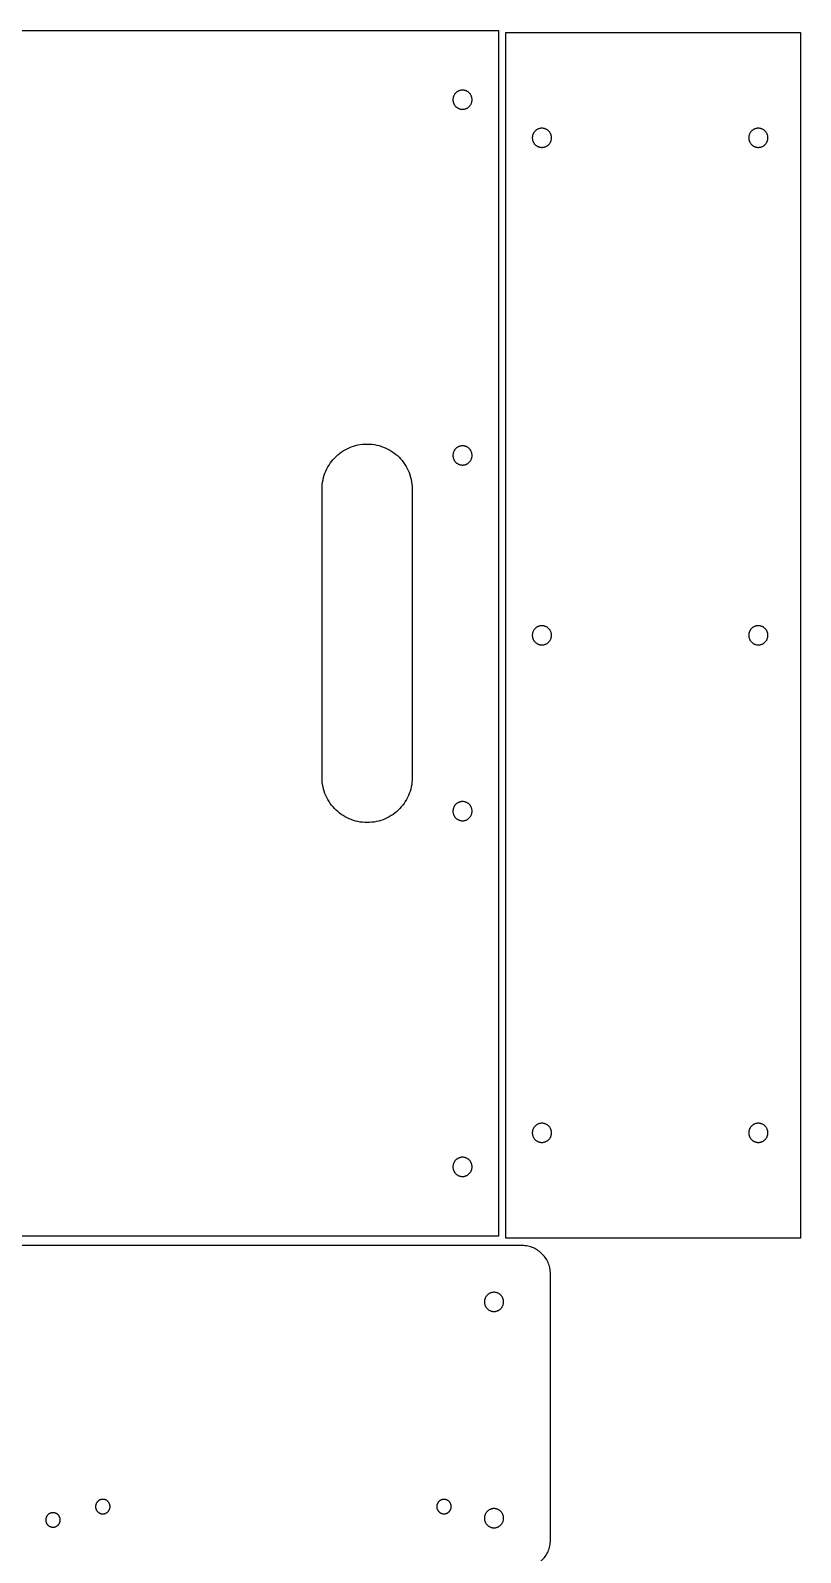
# Model space of a CAD drawing. Header units: centimetres. Extents: x -16 to 38, y -53 to 89.
# Drawn here: x 10.6 to 37.7, y 35.2 to 88.9 of the extents above; entities that cross this region are included whole.
import ezdxf

# ---------------------------------------------------------------- set-up
doc = ezdxf.new("R2010")
doc.units = ezdxf.units.CM
doc.header["$MEASUREMENT"] = 0

# ---------------------------------------------------------------- blocks, each defined once
blk = doc.blocks.new('block 2')
at = {"color": 7, "lineweight": 25}
blk.add_lwpolyline([(-16.063, 88.862), (27.059, 88.862), (27.059, 46.39), (-16.063, 46.39), (-16.063, 88.862)], dxfattribs=at)
blk = doc.blocks.new('block 7')
at = {"color": 7, "lineweight": 25}
blk.add_lwpolyline([(25.789, 86.084), (25.807, 86.084), (25.826, 86.085), (25.844, 86.088), (25.861, 86.092), (25.879, 86.096), (25.896, 86.101), (25.912, 86.108), (25.928, 86.114), (25.944, 86.121), (25.959, 86.13), (25.974, 86.139), (25.988, 86.149), (26.002, 86.16), (26.015, 86.171), (26.028, 86.183), (26.04, 86.195), (26.051, 86.209), (26.061, 86.223), (26.071, 86.237), (26.081, 86.251), (26.089, 86.266), (26.096, 86.282), (26.103, 86.298), (26.109, 86.314), (26.115, 86.333), (26.119, 86.349), (26.122, 86.367), (26.125, 86.385), (26.126, 86.403), (26.127, 86.421), (26.126, 86.441), (26.125, 86.458), (26.122, 86.476), (26.119, 86.492), (26.115, 86.509), (26.11, 86.526), (26.105, 86.542), (26.098, 86.558), (26.091, 86.573), (26.083, 86.588), (26.075, 86.602), (26.065, 86.616), (26.055, 86.63), (26.045, 86.642), (26.033, 86.655), (26.021, 86.667), (26.009, 86.678), (25.996, 86.688), (25.983, 86.698), (25.969, 86.708), (25.954, 86.716), (25.939, 86.724), (25.924, 86.731), (25.908, 86.738), (25.892, 86.744), (25.876, 86.748), (25.859, 86.752), (25.842, 86.755), (25.824, 86.757), (25.807, 86.759), (25.789, 86.759), (25.771, 86.759), (25.753, 86.757), (25.736, 86.755), (25.719, 86.752), (25.702, 86.748), (25.685, 86.744), (25.669, 86.738), (25.653, 86.731), (25.638, 86.724), (25.623, 86.716), (25.609, 86.708), (25.595, 86.698), (25.581, 86.688), (25.568, 86.677), (25.556, 86.666), (25.544, 86.655), (25.533, 86.642), (25.522, 86.63), (25.512, 86.616), (25.503, 86.602), (25.494, 86.587), (25.486, 86.573), (25.479, 86.558), (25.473, 86.541), (25.467, 86.526), (25.462, 86.509), (25.458, 86.492), (25.455, 86.474), (25.453, 86.458), (25.451, 86.439), (25.451, 86.421), (25.451, 86.403), (25.453, 86.387), (25.455, 86.369), (25.458, 86.352), (25.462, 86.335), (25.467, 86.319), (25.473, 86.302), (25.479, 86.287), (25.486, 86.271), (25.494, 86.256), (25.503, 86.242), (25.512, 86.227), (25.522, 86.214), (25.533, 86.201), (25.544, 86.189), (25.556, 86.177), (25.568, 86.166), (25.581, 86.155), (25.595, 86.145), (25.609, 86.135), (25.623, 86.127), (25.638, 86.119), (25.653, 86.112), (25.669, 86.106), (25.685, 86.101), (25.702, 86.095), (25.719, 86.091), (25.736, 86.088), (25.753, 86.085), (25.771, 86.084), (25.789, 86.084)], dxfattribs=at)
blk = doc.blocks.new('block 8')
at = {"color": 7, "lineweight": 25}
blk.add_lwpolyline([(25.789, 61.022), (25.807, 61.023), (25.826, 61.024), (25.844, 61.027), (25.861, 61.03), (25.879, 61.035), (25.896, 61.04), (25.912, 61.046), (25.928, 61.053), (25.944, 61.06), (25.959, 61.069), (25.974, 61.078), (25.988, 61.088), (26.002, 61.098), (26.015, 61.109), (26.028, 61.121), (26.04, 61.134), (26.051, 61.147), (26.061, 61.161), (26.071, 61.175), (26.081, 61.19), (26.089, 61.205), (26.096, 61.221), (26.103, 61.237), (26.109, 61.253), (26.115, 61.27), (26.119, 61.288), (26.122, 61.305), (26.125, 61.323), (26.126, 61.342), (26.127, 61.36), (26.126, 61.379), (26.125, 61.397), (26.122, 61.414), (26.119, 61.431), (26.115, 61.448), (26.11, 61.464), (26.105, 61.48), (26.098, 61.496), (26.091, 61.511), (26.083, 61.526), (26.075, 61.541), (26.065, 61.555), (26.055, 61.568), (26.045, 61.581), (26.033, 61.593), (26.021, 61.605), (26.009, 61.616), (25.996, 61.627), (25.983, 61.637), (25.969, 61.646), (25.954, 61.655), (25.939, 61.663), (25.924, 61.67), (25.908, 61.676), (25.892, 61.682), (25.876, 61.687), (25.859, 61.691), (25.842, 61.694), (25.824, 61.696), (25.807, 61.698), (25.789, 61.698), (25.771, 61.698), (25.753, 61.696), (25.736, 61.694), (25.719, 61.691), (25.702, 61.687), (25.685, 61.682), (25.669, 61.676), (25.653, 61.67), (25.638, 61.663), (25.623, 61.655), (25.609, 61.646), (25.595, 61.637), (25.581, 61.627), (25.568, 61.616), (25.556, 61.605), (25.544, 61.593), (25.533, 61.581), (25.522, 61.568), (25.512, 61.554), (25.503, 61.54), (25.494, 61.526), (25.486, 61.511), (25.479, 61.496), (25.473, 61.48), (25.467, 61.464), (25.462, 61.447), (25.458, 61.43), (25.455, 61.413), (25.453, 61.396), (25.451, 61.378), (25.451, 61.36), (25.451, 61.342), (25.453, 61.325), (25.455, 61.307), (25.458, 61.29), (25.462, 61.273), (25.467, 61.257), (25.473, 61.241), (25.479, 61.225), (25.486, 61.21), (25.494, 61.195), (25.503, 61.18), (25.512, 61.166), (25.522, 61.153), (25.533, 61.14), (25.544, 61.127), (25.556, 61.116), (25.568, 61.104), (25.581, 61.094), (25.595, 61.084), (25.609, 61.074), (25.623, 61.066), (25.638, 61.058), (25.653, 61.051), (25.669, 61.044), (25.685, 61.039), (25.702, 61.034), (25.719, 61.03), (25.736, 61.027), (25.753, 61.024), (25.771, 61.023), (25.789, 61.022)], dxfattribs=at)
blk = doc.blocks.new('block 9')
at = {"color": 7, "lineweight": 25}
blk.add_lwpolyline([(25.789, 48.492), (25.807, 48.492), (25.826, 48.494), (25.844, 48.496), (25.861, 48.5), (25.879, 48.504), (25.896, 48.509), (25.912, 48.515), (25.928, 48.522), (25.944, 48.529), (25.959, 48.538), (25.974, 48.547), (25.988, 48.557), (26.002, 48.568), (26.015, 48.579), (26.028, 48.591), (26.04, 48.603), (26.051, 48.616), (26.061, 48.63), (26.071, 48.644), (26.081, 48.659), (26.089, 48.674), (26.096, 48.69), (26.103, 48.706), (26.109, 48.723), (26.115, 48.74), (26.119, 48.757), (26.122, 48.775), (26.125, 48.793), (26.126, 48.811), (26.127, 48.83), (26.126, 48.848), (26.125, 48.866), (26.122, 48.883), (26.119, 48.9), (26.115, 48.917), (26.11, 48.934), (26.105, 48.95), (26.098, 48.965), (26.091, 48.981), (26.083, 48.996), (26.075, 49.01), (26.065, 49.024), (26.055, 49.037), (26.045, 49.05), (26.033, 49.063), (26.021, 49.075), (26.009, 49.086), (25.996, 49.096), (25.983, 49.106), (25.969, 49.116), (25.954, 49.124), (25.939, 49.132), (25.924, 49.139), (25.908, 49.146), (25.892, 49.151), (25.876, 49.156), (25.859, 49.16), (25.842, 49.163), (25.824, 49.166), (25.807, 49.167), (25.789, 49.167), (25.771, 49.167), (25.753, 49.166), (25.736, 49.163), (25.719, 49.16), (25.702, 49.156), (25.685, 49.151), (25.669, 49.146), (25.653, 49.139), (25.638, 49.132), (25.623, 49.124), (25.609, 49.115), (25.595, 49.106), (25.581, 49.096), (25.568, 49.086), (25.556, 49.074), (25.544, 49.062), (25.533, 49.05), (25.522, 49.037), (25.512, 49.024), (25.503, 49.01), (25.494, 48.995), (25.486, 48.98), (25.479, 48.965), (25.473, 48.949), (25.467, 48.933), (25.462, 48.917), (25.458, 48.9), (25.455, 48.883), (25.453, 48.865), (25.451, 48.848), (25.451, 48.83), (25.451, 48.812), (25.453, 48.794), (25.455, 48.777), (25.458, 48.759), (25.462, 48.743), (25.467, 48.726), (25.473, 48.71), (25.479, 48.694), (25.486, 48.679), (25.494, 48.664), (25.503, 48.65), (25.512, 48.636), (25.522, 48.622), (25.533, 48.609), (25.544, 48.597), (25.556, 48.585), (25.568, 48.574), (25.581, 48.563), (25.595, 48.553), (25.609, 48.544), (25.623, 48.535), (25.638, 48.527), (25.653, 48.52), (25.669, 48.514), (25.685, 48.508), (25.702, 48.503), (25.719, 48.499), (25.736, 48.496), (25.753, 48.494), (25.771, 48.492), (25.789, 48.492)], dxfattribs=at)
blk = doc.blocks.new('block 10')
at = {"color": 7, "lineweight": 25}
blk.add_lwpolyline([(25.789, 73.553), (25.807, 73.554), (25.826, 73.555), (25.844, 73.558), (25.861, 73.561), (25.879, 73.565), (25.896, 73.57), (25.912, 73.576), (25.928, 73.583), (25.944, 73.591), (25.959, 73.599), (25.974, 73.608), (25.988, 73.618), (26.002, 73.629), (26.015, 73.64), (26.028, 73.652), (26.04, 73.665), (26.051, 73.678), (26.061, 73.692), (26.071, 73.706), (26.081, 73.72), (26.089, 73.736), (26.096, 73.751), (26.103, 73.768), (26.109, 73.784), (26.115, 73.801), (26.119, 73.818), (26.122, 73.836), (26.125, 73.854), (26.126, 73.872), (26.127, 73.891), (26.126, 73.91), (26.125, 73.927), (26.122, 73.945), (26.119, 73.962), (26.115, 73.978), (26.11, 73.995), (26.105, 74.011), (26.098, 74.027), (26.091, 74.042), (26.083, 74.057), (26.075, 74.071), (26.065, 74.085), (26.055, 74.099), (26.045, 74.112), (26.033, 74.124), (26.021, 74.136), (26.009, 74.147), (25.996, 74.158), (25.983, 74.168), (25.969, 74.177), (25.954, 74.186), (25.939, 74.193), (25.924, 74.201), (25.908, 74.207), (25.892, 74.213), (25.876, 74.217), (25.859, 74.222), (25.842, 74.225), (25.824, 74.227), (25.807, 74.228), (25.789, 74.229), (25.771, 74.228), (25.753, 74.227), (25.736, 74.225), (25.719, 74.222), (25.702, 74.217), (25.685, 74.213), (25.669, 74.207), (25.653, 74.201), (25.638, 74.193), (25.623, 74.185), (25.609, 74.177), (25.595, 74.168), (25.581, 74.157), (25.568, 74.147), (25.556, 74.136), (25.544, 74.124), (25.533, 74.112), (25.522, 74.098), (25.512, 74.085), (25.503, 74.071), (25.494, 74.057), (25.486, 74.042), (25.479, 74.026), (25.473, 74.011), (25.467, 73.994), (25.462, 73.978), (25.458, 73.961), (25.455, 73.944), (25.453, 73.927), (25.451, 73.909), (25.451, 73.891), (25.451, 73.873), (25.453, 73.855), (25.455, 73.838), (25.458, 73.821), (25.462, 73.804), (25.467, 73.788), (25.473, 73.771), (25.479, 73.756), (25.486, 73.74), (25.494, 73.725), (25.503, 73.711), (25.512, 73.697), (25.522, 73.683), (25.533, 73.671), (25.544, 73.658), (25.556, 73.646), (25.568, 73.635), (25.581, 73.624), (25.595, 73.614), (25.609, 73.605), (25.623, 73.597), (25.638, 73.589), (25.653, 73.581), (25.669, 73.575), (25.685, 73.569), (25.702, 73.564), (25.719, 73.56), (25.736, 73.557), (25.753, 73.555), (25.771, 73.554), (25.789, 73.553)], dxfattribs=at)
blk = doc.blocks.new('block 15')
at = {"color": 7, "lineweight": 25}
blk.add_lwpolyline([(24.019, 72.706), (24.019, 62.546), (24.016, 62.458), (24.01, 62.376), (23.999, 62.294), (23.984, 62.213), (23.965, 62.134), (23.942, 62.057), (23.916, 61.981), (23.885, 61.907), (23.851, 61.836), (23.814, 61.766), (23.774, 61.698), (23.73, 61.632), (23.683, 61.569), (23.633, 61.508), (23.58, 61.45), (23.525, 61.395), (23.466, 61.342), (23.406, 61.292), (23.342, 61.245), (23.277, 61.202), (23.209, 61.161), (23.139, 61.124), (23.067, 61.09), (22.993, 61.06), (22.917, 61.034), (22.84, 61.011), (22.761, 60.992), (22.68, 60.977), (22.599, 60.967), (22.516, 60.96), (22.431, 60.958), (22.347, 60.96), (22.264, 60.967), (22.182, 60.977), (22.101, 60.992), (22.022, 61.011), (21.945, 61.034), (21.869, 61.061), (21.795, 61.091), (21.723, 61.124), (21.653, 61.162), (21.585, 61.202), (21.519, 61.246), (21.456, 61.293), (21.395, 61.343), (21.337, 61.396), (21.281, 61.451), (21.229, 61.509), (21.179, 61.57), (21.132, 61.634), (21.088, 61.699), (21.047, 61.767), (21.01, 61.837), (20.976, 61.909), (20.946, 61.983), (20.92, 62.059), (20.897, 62.137), (20.878, 62.216), (20.863, 62.296), (20.852, 62.378), (20.846, 62.461), (20.844, 62.546), (20.844, 72.706), (20.846, 72.79), (20.852, 72.873), (20.863, 72.955), (20.878, 73.036), (20.897, 73.115), (20.92, 73.192), (20.946, 73.268), (20.976, 73.342), (21.01, 73.414), (21.047, 73.484), (21.088, 73.552), (21.132, 73.618), (21.179, 73.681), (21.228, 73.742), (21.281, 73.8), (21.337, 73.856), (21.395, 73.908), (21.456, 73.958), (21.519, 74.005), (21.585, 74.049), (21.653, 74.09), (21.723, 74.127), (21.795, 74.161), (21.869, 74.191), (21.945, 74.217), (22.022, 74.24), (22.101, 74.259), (22.182, 74.274), (22.264, 74.284), (22.347, 74.291), (22.431, 74.293), (22.518, 74.291), (22.604, 74.284), (22.689, 74.272), (22.772, 74.257), (22.853, 74.237), (22.933, 74.212), (23.011, 74.184), (23.087, 74.152), (23.161, 74.116), (23.233, 74.076), (23.302, 74.033), (23.369, 73.987), (23.433, 73.937), (23.495, 73.884), (23.554, 73.828), (23.61, 73.769), (23.663, 73.708), (23.712, 73.643), (23.759, 73.576), (23.802, 73.507), (23.842, 73.435), (23.878, 73.361), (23.91, 73.285), (23.938, 73.208), (23.962, 73.128), (23.982, 73.046), (23.998, 72.963), (24.01, 72.879), (24.016, 72.793), (24.019, 72.706)], dxfattribs=at)
blk = doc.blocks.new('block 16')
at = {"color": 7, "lineweight": 25}
blk.add_lwpolyline([(-15.989, 2.188), (-15.987, 2.133), (-15.983, 2.079), (-15.976, 2.026), (-15.966, 1.974), (-15.953, 1.922), (-15.938, 1.872), (-15.92, 1.823), (-15.9, 1.775), (-15.877, 1.729), (-15.852, 1.684), (-15.825, 1.64), (-15.796, 1.598), (-15.764, 1.557), (-15.731, 1.518), (-15.696, 1.481), (-15.659, 1.446), (-15.62, 1.412), (-15.579, 1.381), (-15.537, 1.352), (-15.493, 1.325), (-15.448, 1.3), (-15.402, 1.277), (-15.354, 1.257), (-15.305, 1.239), (-15.255, 1.224), (-15.203, 1.211), (-15.151, 1.201), (-15.098, 1.194), (-15.044, 1.19), (-14.989, 1.188), (-5.613, 1.188), (-5.56, 1.19), (-5.507, 1.194), (-5.456, 1.2), (-5.405, 1.21), (-5.355, 1.222), (-5.306, 1.236), (-5.259, 1.253), (-5.212, 1.272), (-5.167, 1.293), (-5.122, 1.316), (-5.08, 1.342), (-5.038, 1.37), (-4.998, 1.399), (-4.96, 1.43), (-4.923, 1.464), (-4.888, 1.499), (-4.855, 1.535), (-4.824, 1.574), (-4.794, 1.614), (-4.767, 1.655), (-4.741, 1.698), (-4.718, 1.742), (-4.696, 1.787), (-4.677, 1.834), (-4.661, 1.882), (-4.646, 1.93), (-4.634, 1.98), (-4.625, 2.031), (-4.618, 2.083), (-4.614, 2.135), (-4.613, 2.188), (-4.613, 17.302), (-4.593, 17.336), (-4.537, 17.434), (-4.445, 17.592), (-4.322, 17.805), (-4.17, 18.07), (-3.99, 18.381), (-3.786, 18.734), (-3.56, 19.125), (-3.315, 19.549), (-3.054, 20.002), (-2.778, 20.48), (-2.491, 20.977), (-2.195, 21.49), (-1.892, 22.015), (-1.585, 22.545), (-1.278, 23.079), (-0.971, 23.609), (-0.669, 24.133), (-0.373, 24.646), (-0.085, 25.144), (0.19, 25.621), (0.452, 26.075), (0.697, 26.499), (0.923, 26.89), (1.127, 27.243), (1.306, 27.554), (1.459, 27.819), (1.582, 28.032), (1.673, 28.19), (1.73, 28.288), (1.749, 28.322), (1.785, 28.342), (1.89, 28.403), (2.058, 28.5), (2.285, 28.631), (2.566, 28.793), (2.895, 28.983), (3.269, 29.199), (3.682, 29.438), (4.13, 29.696), (4.606, 29.971), (5.107, 30.26), (5.628, 30.561), (6.164, 30.87), (6.709, 31.185), (7.259, 31.503), (7.809, 31.82), (8.355, 32.135), (8.89, 32.444), (9.411, 32.745), (9.912, 33.034), (10.389, 33.31), (10.836, 33.568), (11.249, 33.806), (11.623, 34.022), (11.953, 34.213), (12.233, 34.375), (12.46, 34.506), (12.628, 34.603), (12.733, 34.663), (12.769, 34.684), (27.883, 34.684), (27.938, 34.685), (27.99, 34.69), (28.041, 34.696), (28.092, 34.706), (28.142, 34.718), (28.191, 34.732), (28.238, 34.749), (28.285, 34.768), (28.33, 34.789), (28.374, 34.813), (28.417, 34.838), (28.458, 34.866), (28.498, 34.895), (28.536, 34.927), (28.573, 34.96), (28.608, 34.995), (28.641, 35.032), (28.672, 35.07), (28.702, 35.11), (28.729, 35.151), (28.755, 35.194), (28.778, 35.238), (28.8, 35.283), (28.818, 35.33), (28.835, 35.378), (28.849, 35.426), (28.861, 35.476), (28.871, 35.527), (28.877, 35.578), (28.881, 35.631), (28.883, 35.684), (28.883, 45.06), (28.881, 45.113), (28.877, 45.165), (28.871, 45.217), (28.861, 45.268), (28.849, 45.317), (28.835, 45.366), (28.818, 45.414), (28.799, 45.46), (28.778, 45.506), (28.755, 45.55), (28.729, 45.593), (28.701, 45.634), (28.672, 45.674), (28.641, 45.712), (28.607, 45.749), (28.572, 45.784), (28.536, 45.817), (28.497, 45.849), (28.457, 45.878), (28.416, 45.906), (28.373, 45.931), (28.329, 45.955), (28.284, 45.976), (28.237, 45.995), (28.189, 46.012), (28.141, 46.026), (28.091, 46.038), (28.04, 46.047), (27.988, 46.054), (27.936, 46.058), (27.883, 46.06), (-14.989, 46.06), (-15.044, 46.058), (-15.098, 46.054), (-15.151, 46.047), (-15.203, 46.037), (-15.255, 46.024), (-15.305, 46.009), (-15.354, 45.991), (-15.402, 45.971), (-15.448, 45.948), (-15.493, 45.923), (-15.537, 45.896), (-15.579, 45.867), (-15.62, 45.835), (-15.659, 45.802), (-15.696, 45.767), (-15.731, 45.73), (-15.764, 45.691), (-15.796, 45.65), (-15.825, 45.608), (-15.852, 45.565), (-15.877, 45.519), (-15.9, 45.473), (-15.92, 45.425), (-15.938, 45.376), (-15.953, 45.326), (-15.966, 45.274), (-15.976, 45.222), (-15.983, 45.169), (-15.987, 45.115), (-15.989, 45.06), (-15.989, 2.188)], dxfattribs=at)
blk = doc.blocks.new('block 21')
at = {"color": 7, "lineweight": 25}
blk.add_lwpolyline([(26.897, 36.116), (26.916, 36.116), (26.934, 36.118), (26.952, 36.12), (26.97, 36.124), (26.987, 36.128), (27.004, 36.133), (27.02, 36.139), (27.036, 36.146), (27.052, 36.154), (27.068, 36.162), (27.082, 36.171), (27.097, 36.181), (27.11, 36.192), (27.123, 36.203), (27.136, 36.215), (27.148, 36.227), (27.159, 36.24), (27.17, 36.254), (27.18, 36.268), (27.189, 36.283), (27.197, 36.298), (27.205, 36.314), (27.212, 36.33), (27.218, 36.347), (27.223, 36.364), (27.227, 36.381), (27.231, 36.399), (27.233, 36.417), (27.234, 36.435), (27.235, 36.454), (27.234, 36.472), (27.233, 36.49), (27.231, 36.507), (27.228, 36.525), (27.224, 36.541), (27.219, 36.558), (27.213, 36.574), (27.206, 36.59), (27.199, 36.605), (27.191, 36.62), (27.183, 36.634), (27.173, 36.648), (27.164, 36.662), (27.153, 36.675), (27.142, 36.687), (27.13, 36.699), (27.117, 36.71), (27.104, 36.721), (27.091, 36.731), (27.077, 36.74), (27.063, 36.749), (27.048, 36.756), (27.032, 36.764), (27.016, 36.77), (27, 36.776), (26.984, 36.78), (26.967, 36.785), (26.95, 36.788), (26.933, 36.79), (26.915, 36.791), (26.897, 36.792), (26.879, 36.791), (26.861, 36.79), (26.844, 36.788), (26.827, 36.785), (26.81, 36.78), (26.793, 36.776), (26.777, 36.77), (26.761, 36.764), (26.746, 36.756), (26.731, 36.749), (26.717, 36.74), (26.703, 36.73), (26.689, 36.72), (26.676, 36.71), (26.664, 36.699), (26.652, 36.687), (26.641, 36.674), (26.63, 36.661), (26.62, 36.648), (26.611, 36.634), (26.602, 36.62), (26.594, 36.605), (26.587, 36.589), (26.581, 36.574), (26.575, 36.557), (26.57, 36.541), (26.566, 36.524), (26.563, 36.507), (26.561, 36.49), (26.559, 36.472), (26.559, 36.454), (26.559, 36.436), (26.561, 36.418), (26.563, 36.401), (26.566, 36.384), (26.57, 36.367), (26.575, 36.35), (26.581, 36.334), (26.587, 36.318), (26.594, 36.303), (26.602, 36.288), (26.611, 36.274), (26.62, 36.26), (26.63, 36.246), (26.641, 36.233), (26.652, 36.221), (26.664, 36.209), (26.676, 36.198), (26.689, 36.187), (26.703, 36.177), (26.717, 36.168), (26.731, 36.159), (26.746, 36.151), (26.761, 36.144), (26.777, 36.138), (26.793, 36.132), (26.81, 36.127), (26.827, 36.123), (26.844, 36.12), (26.861, 36.118), (26.879, 36.116), (26.897, 36.116)], dxfattribs=at)
blk = doc.blocks.new('block 22')
at = {"color": 7, "lineweight": 25}
blk.add_lwpolyline([(26.897, 43.736), (26.916, 43.736), (26.934, 43.738), (26.952, 43.74), (26.97, 43.744), (26.987, 43.748), (27.004, 43.753), (27.02, 43.759), (27.036, 43.766), (27.052, 43.774), (27.068, 43.782), (27.082, 43.791), (27.097, 43.801), (27.11, 43.812), (27.123, 43.823), (27.136, 43.835), (27.148, 43.847), (27.159, 43.86), (27.17, 43.874), (27.18, 43.888), (27.189, 43.903), (27.197, 43.918), (27.205, 43.934), (27.212, 43.95), (27.218, 43.967), (27.223, 43.984), (27.227, 44.001), (27.231, 44.019), (27.233, 44.037), (27.234, 44.055), (27.235, 44.074), (27.234, 44.092), (27.233, 44.11), (27.231, 44.127), (27.228, 44.145), (27.224, 44.161), (27.219, 44.178), (27.213, 44.194), (27.206, 44.21), (27.199, 44.225), (27.191, 44.24), (27.183, 44.254), (27.173, 44.268), (27.164, 44.282), (27.153, 44.295), (27.142, 44.307), (27.13, 44.319), (27.117, 44.33), (27.104, 44.341), (27.091, 44.351), (27.077, 44.36), (27.063, 44.369), (27.048, 44.376), (27.032, 44.384), (27.016, 44.39), (27, 44.396), (26.984, 44.4), (26.967, 44.405), (26.95, 44.408), (26.933, 44.41), (26.915, 44.411), (26.897, 44.412), (26.879, 44.411), (26.861, 44.41), (26.844, 44.408), (26.827, 44.405), (26.81, 44.4), (26.793, 44.396), (26.777, 44.39), (26.761, 44.384), (26.746, 44.376), (26.731, 44.369), (26.717, 44.36), (26.703, 44.35), (26.689, 44.34), (26.676, 44.33), (26.664, 44.319), (26.652, 44.307), (26.641, 44.294), (26.63, 44.281), (26.62, 44.268), (26.611, 44.254), (26.602, 44.24), (26.594, 44.225), (26.587, 44.209), (26.581, 44.194), (26.575, 44.177), (26.57, 44.161), (26.566, 44.144), (26.563, 44.127), (26.561, 44.11), (26.559, 44.092), (26.559, 44.074), (26.559, 44.056), (26.561, 44.038), (26.563, 44.021), (26.566, 44.004), (26.57, 43.987), (26.575, 43.97), (26.581, 43.954), (26.587, 43.938), (26.594, 43.923), (26.602, 43.908), (26.611, 43.894), (26.62, 43.88), (26.63, 43.866), (26.641, 43.853), (26.652, 43.841), (26.664, 43.829), (26.676, 43.818), (26.689, 43.807), (26.703, 43.797), (26.717, 43.788), (26.731, 43.779), (26.746, 43.771), (26.761, 43.764), (26.777, 43.758), (26.793, 43.752), (26.81, 43.747), (26.827, 43.743), (26.844, 43.74), (26.861, 43.738), (26.879, 43.736), (26.897, 43.736)], dxfattribs=at)
blk = doc.blocks.new('block 28')
at = {"color": 7, "lineweight": 25}
blk.add_lwpolyline([(13.125, 36.607), (13.139, 36.608), (13.153, 36.609), (13.166, 36.611), (13.18, 36.613), (13.193, 36.617), (13.206, 36.62), (13.218, 36.625), (13.23, 36.63), (13.242, 36.636), (13.254, 36.642), (13.265, 36.649), (13.276, 36.657), (13.286, 36.665), (13.296, 36.673), (13.306, 36.682), (13.315, 36.692), (13.323, 36.702), (13.331, 36.712), (13.339, 36.723), (13.346, 36.734), (13.352, 36.745), (13.358, 36.757), (13.363, 36.77), (13.367, 36.782), (13.371, 36.795), (13.374, 36.808), (13.377, 36.821), (13.379, 36.835), (13.38, 36.849), (13.38, 36.863), (13.38, 36.877), (13.379, 36.89), (13.377, 36.903), (13.375, 36.916), (13.372, 36.929), (13.368, 36.941), (13.364, 36.954), (13.359, 36.966), (13.353, 36.977), (13.347, 36.988), (13.341, 36.999), (13.334, 37.01), (13.326, 37.02), (13.318, 37.03), (13.31, 37.039), (13.301, 37.048), (13.291, 37.057), (13.282, 37.065), (13.271, 37.072), (13.261, 37.079), (13.25, 37.086), (13.239, 37.092), (13.227, 37.097), (13.215, 37.102), (13.203, 37.106), (13.191, 37.11), (13.178, 37.113), (13.165, 37.115), (13.152, 37.117), (13.138, 37.118), (13.125, 37.118), (13.111, 37.118), (13.098, 37.117), (13.085, 37.115), (13.072, 37.113), (13.059, 37.11), (13.047, 37.106), (13.034, 37.102), (13.022, 37.097), (13.011, 37.092), (13, 37.086), (12.989, 37.079), (12.978, 37.072), (12.968, 37.065), (12.958, 37.056), (12.949, 37.048), (12.94, 37.039), (12.931, 37.03), (12.923, 37.02), (12.916, 37.01), (12.909, 36.999), (12.902, 36.988), (12.896, 36.977), (12.891, 36.965), (12.886, 36.953), (12.881, 36.941), (12.878, 36.929), (12.875, 36.916), (12.872, 36.903), (12.871, 36.89), (12.87, 36.876), (12.869, 36.863), (12.87, 36.849), (12.871, 36.836), (12.872, 36.823), (12.875, 36.81), (12.878, 36.797), (12.881, 36.785), (12.886, 36.772), (12.891, 36.76), (12.896, 36.749), (12.902, 36.738), (12.909, 36.727), (12.916, 36.716), (12.923, 36.706), (12.931, 36.696), (12.94, 36.687), (12.949, 36.678), (12.958, 36.669), (12.968, 36.661), (12.978, 36.654), (12.989, 36.647), (13, 36.64), (13.011, 36.634), (13.022, 36.629), (13.034, 36.624), (13.046, 36.62), (13.059, 36.616), (13.072, 36.613), (13.085, 36.61), (13.098, 36.609), (13.111, 36.608), (13.125, 36.607)], dxfattribs=at)
blk = doc.blocks.new('block 29')
at = {"color": 7, "lineweight": 25}
blk.add_lwpolyline([(25.137, 36.607), (25.151, 36.608), (25.165, 36.609), (25.178, 36.611), (25.192, 36.613), (25.205, 36.617), (25.218, 36.62), (25.23, 36.625), (25.242, 36.63), (25.254, 36.636), (25.266, 36.642), (25.277, 36.649), (25.288, 36.657), (25.298, 36.665), (25.308, 36.673), (25.318, 36.682), (25.327, 36.692), (25.335, 36.702), (25.343, 36.712), (25.351, 36.723), (25.358, 36.734), (25.364, 36.745), (25.37, 36.757), (25.375, 36.77), (25.379, 36.782), (25.383, 36.795), (25.387, 36.808), (25.389, 36.821), (25.391, 36.835), (25.392, 36.849), (25.392, 36.863), (25.392, 36.877), (25.391, 36.89), (25.389, 36.903), (25.387, 36.916), (25.384, 36.929), (25.38, 36.941), (25.376, 36.954), (25.371, 36.966), (25.366, 36.977), (25.36, 36.988), (25.353, 36.999), (25.346, 37.01), (25.338, 37.02), (25.33, 37.03), (25.322, 37.039), (25.313, 37.048), (25.304, 37.057), (25.294, 37.065), (25.284, 37.072), (25.273, 37.079), (25.262, 37.086), (25.251, 37.092), (25.239, 37.097), (25.227, 37.102), (25.215, 37.106), (25.203, 37.11), (25.19, 37.113), (25.177, 37.115), (25.164, 37.117), (25.151, 37.118), (25.137, 37.118), (25.123, 37.118), (25.11, 37.117), (25.097, 37.115), (25.084, 37.113), (25.071, 37.11), (25.059, 37.106), (25.046, 37.102), (25.035, 37.097), (25.023, 37.092), (25.012, 37.086), (25.001, 37.079), (24.99, 37.072), (24.98, 37.065), (24.97, 37.056), (24.961, 37.048), (24.952, 37.039), (24.943, 37.03), (24.935, 37.02), (24.928, 37.01), (24.921, 36.999), (24.914, 36.988), (24.908, 36.977), (24.903, 36.965), (24.898, 36.953), (24.894, 36.941), (24.89, 36.929), (24.887, 36.916), (24.885, 36.903), (24.883, 36.89), (24.882, 36.876), (24.881, 36.863), (24.882, 36.849), (24.883, 36.836), (24.885, 36.823), (24.887, 36.81), (24.89, 36.797), (24.894, 36.785), (24.898, 36.772), (24.903, 36.76), (24.908, 36.749), (24.914, 36.738), (24.921, 36.727), (24.928, 36.716), (24.935, 36.706), (24.943, 36.696), (24.952, 36.687), (24.961, 36.678), (24.97, 36.669), (24.98, 36.661), (24.99, 36.654), (25.001, 36.647), (25.012, 36.64), (25.023, 36.634), (25.035, 36.629), (25.046, 36.624), (25.059, 36.62), (25.071, 36.616), (25.084, 36.613), (25.097, 36.61), (25.11, 36.609), (25.123, 36.608), (25.137, 36.607)], dxfattribs=at)
blk = doc.blocks.new('block 30')
at = {"color": 7, "lineweight": 25}
blk.add_lwpolyline([(11.371, 36.137), (11.385, 36.138), (11.399, 36.139), (11.412, 36.141), (11.426, 36.143), (11.439, 36.147), (11.452, 36.15), (11.464, 36.155), (11.476, 36.16), (11.488, 36.166), (11.5, 36.172), (11.511, 36.179), (11.522, 36.187), (11.532, 36.195), (11.542, 36.203), (11.552, 36.212), (11.561, 36.222), (11.569, 36.232), (11.577, 36.242), (11.585, 36.253), (11.592, 36.264), (11.598, 36.275), (11.604, 36.287), (11.609, 36.3), (11.613, 36.312), (11.617, 36.325), (11.621, 36.338), (11.623, 36.351), (11.625, 36.365), (11.626, 36.379), (11.626, 36.393), (11.626, 36.407), (11.625, 36.42), (11.623, 36.434), (11.621, 36.446), (11.618, 36.459), (11.614, 36.472), (11.61, 36.484), (11.605, 36.496), (11.6, 36.507), (11.594, 36.518), (11.587, 36.529), (11.58, 36.54), (11.572, 36.55), (11.564, 36.56), (11.556, 36.569), (11.547, 36.578), (11.537, 36.587), (11.528, 36.595), (11.518, 36.602), (11.507, 36.609), (11.496, 36.616), (11.485, 36.622), (11.473, 36.627), (11.461, 36.632), (11.449, 36.636), (11.437, 36.64), (11.424, 36.643), (11.411, 36.645), (11.398, 36.647), (11.385, 36.648), (11.371, 36.648), (11.357, 36.648), (11.344, 36.647), (11.331, 36.645), (11.318, 36.643), (11.305, 36.64), (11.293, 36.636), (11.281, 36.632), (11.269, 36.627), (11.257, 36.622), (11.246, 36.616), (11.235, 36.609), (11.224, 36.602), (11.214, 36.595), (11.204, 36.586), (11.195, 36.578), (11.186, 36.569), (11.177, 36.56), (11.169, 36.55), (11.162, 36.54), (11.155, 36.529), (11.148, 36.518), (11.142, 36.507), (11.137, 36.495), (11.132, 36.483), (11.128, 36.471), (11.124, 36.459), (11.121, 36.446), (11.119, 36.433), (11.117, 36.42), (11.116, 36.406), (11.115, 36.393), (11.116, 36.379), (11.117, 36.366), (11.119, 36.353), (11.121, 36.34), (11.124, 36.327), (11.128, 36.315), (11.132, 36.302), (11.137, 36.29), (11.142, 36.279), (11.148, 36.268), (11.155, 36.257), (11.162, 36.246), (11.169, 36.236), (11.177, 36.226), (11.186, 36.217), (11.195, 36.208), (11.204, 36.199), (11.214, 36.191), (11.224, 36.184), (11.235, 36.177), (11.246, 36.17), (11.257, 36.164), (11.269, 36.159), (11.281, 36.154), (11.293, 36.15), (11.305, 36.146), (11.318, 36.143), (11.331, 36.141), (11.344, 36.139), (11.357, 36.138), (11.371, 36.137)], dxfattribs=at)
blk = doc.blocks.new('block 48')
at = {"color": 7, "lineweight": 25}
blk.add_lwpolyline([(27.313, 88.791), (37.689, 88.791), (37.689, 46.319), (27.313, 46.319), (27.313, 88.791)], dxfattribs=at)
blk = doc.blocks.new('block 49')
at = {"color": 7, "lineweight": 25}
blk.add_lwpolyline([(28.583, 50.366), (28.564, 50.366), (28.546, 50.364), (28.528, 50.362), (28.51, 50.359), (28.493, 50.354), (28.476, 50.349), (28.459, 50.343), (28.443, 50.336), (28.428, 50.329), (28.412, 50.32), (28.398, 50.311), (28.383, 50.301), (28.37, 50.291), (28.356, 50.279), (28.344, 50.268), (28.332, 50.255), (28.321, 50.242), (28.31, 50.228), (28.3, 50.214), (28.291, 50.199), (28.283, 50.184), (28.275, 50.168), (28.268, 50.152), (28.262, 50.135), (28.257, 50.118), (28.253, 50.101), (28.249, 50.083), (28.247, 50.065), (28.246, 50.047), (28.245, 50.029), (28.246, 50.01), (28.247, 49.993), (28.249, 49.975), (28.252, 49.958), (28.256, 49.941), (28.261, 49.925), (28.267, 49.909), (28.273, 49.893), (28.281, 49.878), (28.289, 49.863), (28.297, 49.848), (28.306, 49.834), (28.316, 49.821), (28.327, 49.808), (28.338, 49.796), (28.35, 49.784), (28.363, 49.772), (28.376, 49.762), (28.389, 49.752), (28.403, 49.743), (28.417, 49.734), (28.432, 49.726), (28.448, 49.719), (28.463, 49.713), (28.479, 49.707), (28.496, 49.702), (28.513, 49.698), (28.53, 49.695), (28.547, 49.693), (28.565, 49.691), (28.583, 49.691), (28.601, 49.691), (28.618, 49.693), (28.636, 49.695), (28.653, 49.698), (28.67, 49.702), (28.686, 49.707), (28.702, 49.713), (28.718, 49.719), (28.734, 49.726), (28.748, 49.734), (28.763, 49.743), (28.777, 49.752), (28.79, 49.762), (28.803, 49.773), (28.816, 49.784), (28.827, 49.796), (28.839, 49.808), (28.849, 49.821), (28.859, 49.835), (28.869, 49.849), (28.877, 49.863), (28.885, 49.878), (28.892, 49.893), (28.899, 49.909), (28.905, 49.925), (28.909, 49.942), (28.913, 49.958), (28.916, 49.976), (28.919, 49.993), (28.92, 50.011), (28.921, 50.029), (28.92, 50.047), (28.919, 50.064), (28.916, 50.082), (28.913, 50.099), (28.909, 50.116), (28.905, 50.132), (28.899, 50.148), (28.892, 50.164), (28.885, 50.179), (28.877, 50.194), (28.869, 50.209), (28.859, 50.223), (28.849, 50.236), (28.839, 50.249), (28.827, 50.262), (28.816, 50.273), (28.803, 50.285), (28.79, 50.295), (28.777, 50.305), (28.763, 50.315), (28.748, 50.323), (28.734, 50.331), (28.718, 50.338), (28.702, 50.345), (28.686, 50.35), (28.67, 50.355), (28.653, 50.359), (28.636, 50.362), (28.618, 50.365), (28.601, 50.366), (28.583, 50.366)], dxfattribs=at)
blk = doc.blocks.new('block 50')
at = {"color": 7, "lineweight": 25}
blk.add_lwpolyline([(28.583, 85.418), (28.564, 85.418), (28.546, 85.417), (28.528, 85.414), (28.51, 85.411), (28.493, 85.406), (28.476, 85.401), (28.459, 85.395), (28.443, 85.388), (28.428, 85.381), (28.412, 85.372), (28.398, 85.363), (28.383, 85.353), (28.37, 85.343), (28.356, 85.332), (28.344, 85.32), (28.332, 85.307), (28.321, 85.294), (28.31, 85.28), (28.3, 85.266), (28.291, 85.251), (28.283, 85.236), (28.275, 85.22), (28.268, 85.204), (28.262, 85.187), (28.257, 85.171), (28.253, 85.153), (28.249, 85.136), (28.247, 85.117), (28.246, 85.099), (28.245, 85.081), (28.246, 85.062), (28.247, 85.044), (28.249, 85.027), (28.252, 85.01), (28.256, 84.993), (28.261, 84.977), (28.267, 84.961), (28.273, 84.945), (28.281, 84.93), (28.289, 84.915), (28.297, 84.9), (28.306, 84.886), (28.316, 84.873), (28.327, 84.86), (28.338, 84.848), (28.35, 84.836), (28.363, 84.825), (28.376, 84.814), (28.389, 84.804), (28.403, 84.795), (28.417, 84.786), (28.432, 84.778), (28.448, 84.771), (28.463, 84.765), (28.479, 84.759), (28.496, 84.754), (28.513, 84.75), (28.53, 84.747), (28.547, 84.745), (28.565, 84.743), (28.583, 84.743), (28.601, 84.743), (28.618, 84.745), (28.636, 84.747), (28.653, 84.75), (28.67, 84.754), (28.686, 84.759), (28.702, 84.765), (28.718, 84.771), (28.734, 84.778), (28.748, 84.786), (28.763, 84.795), (28.777, 84.804), (28.79, 84.814), (28.803, 84.825), (28.816, 84.836), (28.827, 84.848), (28.839, 84.86), (28.849, 84.873), (28.859, 84.887), (28.869, 84.901), (28.877, 84.915), (28.885, 84.93), (28.892, 84.945), (28.899, 84.961), (28.905, 84.977), (28.909, 84.994), (28.913, 85.011), (28.916, 85.028), (28.919, 85.045), (28.92, 85.063), (28.921, 85.081), (28.92, 85.099), (28.919, 85.116), (28.916, 85.134), (28.913, 85.151), (28.909, 85.168), (28.905, 85.184), (28.899, 85.2), (28.892, 85.216), (28.885, 85.231), (28.877, 85.246), (28.869, 85.261), (28.859, 85.275), (28.849, 85.288), (28.839, 85.301), (28.827, 85.314), (28.816, 85.325), (28.803, 85.337), (28.79, 85.347), (28.777, 85.357), (28.763, 85.367), (28.748, 85.375), (28.734, 85.383), (28.718, 85.39), (28.702, 85.397), (28.686, 85.402), (28.67, 85.407), (28.653, 85.411), (28.636, 85.414), (28.618, 85.417), (28.601, 85.418), (28.583, 85.418)], dxfattribs=at)
blk = doc.blocks.new('block 51')
at = {"color": 7, "lineweight": 25}
blk.add_lwpolyline([(36.203, 67.892), (36.184, 67.892), (36.166, 67.891), (36.148, 67.888), (36.13, 67.885), (36.113, 67.88), (36.096, 67.875), (36.08, 67.869), (36.063, 67.863), (36.048, 67.855), (36.032, 67.846), (36.018, 67.837), (36.003, 67.827), (35.99, 67.817), (35.976, 67.805), (35.964, 67.793), (35.952, 67.781), (35.941, 67.768), (35.93, 67.754), (35.92, 67.74), (35.911, 67.725), (35.903, 67.71), (35.895, 67.694), (35.888, 67.678), (35.882, 67.662), (35.877, 67.644), (35.873, 67.627), (35.869, 67.609), (35.867, 67.592), (35.866, 67.573), (35.865, 67.555), (35.866, 67.536), (35.867, 67.518), (35.869, 67.501), (35.872, 67.484), (35.876, 67.467), (35.881, 67.451), (35.887, 67.435), (35.893, 67.419), (35.901, 67.404), (35.909, 67.389), (35.917, 67.374), (35.926, 67.36), (35.936, 67.347), (35.947, 67.334), (35.958, 67.322), (35.97, 67.31), (35.983, 67.299), (35.996, 67.288), (36.009, 67.278), (36.023, 67.269), (36.037, 67.26), (36.052, 67.252), (36.068, 67.245), (36.083, 67.239), (36.099, 67.233), (36.116, 67.228), (36.133, 67.224), (36.15, 67.221), (36.167, 67.219), (36.185, 67.217), (36.203, 67.217), (36.221, 67.217), (36.238, 67.219), (36.256, 67.221), (36.273, 67.224), (36.29, 67.228), (36.306, 67.233), (36.322, 67.239), (36.338, 67.245), (36.354, 67.252), (36.368, 67.26), (36.383, 67.269), (36.397, 67.278), (36.41, 67.288), (36.423, 67.299), (36.436, 67.31), (36.447, 67.322), (36.459, 67.334), (36.469, 67.347), (36.479, 67.361), (36.489, 67.375), (36.497, 67.389), (36.505, 67.404), (36.512, 67.419), (36.519, 67.435), (36.525, 67.451), (36.529, 67.468), (36.533, 67.484), (36.536, 67.502), (36.539, 67.519), (36.54, 67.537), (36.541, 67.555), (36.54, 67.573), (36.539, 67.59), (36.536, 67.608), (36.533, 67.625), (36.529, 67.642), (36.525, 67.658), (36.519, 67.674), (36.512, 67.69), (36.505, 67.705), (36.497, 67.72), (36.489, 67.735), (36.479, 67.749), (36.469, 67.762), (36.459, 67.775), (36.448, 67.788), (36.436, 67.799), (36.423, 67.811), (36.41, 67.821), (36.397, 67.831), (36.383, 67.841), (36.368, 67.849), (36.354, 67.857), (36.338, 67.864), (36.322, 67.871), (36.306, 67.876), (36.29, 67.881), (36.273, 67.885), (36.256, 67.888), (36.238, 67.891), (36.221, 67.892), (36.203, 67.892)], dxfattribs=at)
blk = doc.blocks.new('block 52')
at = {"color": 7, "lineweight": 25}
blk.add_lwpolyline([(36.203, 50.366), (36.184, 50.366), (36.166, 50.364), (36.148, 50.362), (36.13, 50.359), (36.113, 50.354), (36.096, 50.349), (36.08, 50.343), (36.063, 50.336), (36.048, 50.329), (36.032, 50.32), (36.018, 50.311), (36.003, 50.301), (35.99, 50.291), (35.976, 50.279), (35.964, 50.268), (35.952, 50.255), (35.941, 50.242), (35.93, 50.228), (35.92, 50.214), (35.911, 50.199), (35.903, 50.184), (35.895, 50.168), (35.888, 50.152), (35.882, 50.135), (35.877, 50.118), (35.873, 50.101), (35.869, 50.083), (35.867, 50.065), (35.866, 50.047), (35.865, 50.029), (35.866, 50.01), (35.867, 49.993), (35.869, 49.975), (35.872, 49.958), (35.876, 49.941), (35.881, 49.925), (35.887, 49.909), (35.893, 49.893), (35.901, 49.878), (35.909, 49.863), (35.917, 49.848), (35.926, 49.834), (35.936, 49.821), (35.947, 49.808), (35.958, 49.796), (35.97, 49.784), (35.983, 49.772), (35.996, 49.762), (36.009, 49.752), (36.023, 49.743), (36.037, 49.734), (36.052, 49.726), (36.068, 49.719), (36.083, 49.713), (36.099, 49.707), (36.116, 49.702), (36.133, 49.698), (36.15, 49.695), (36.167, 49.693), (36.185, 49.691), (36.203, 49.691), (36.221, 49.691), (36.238, 49.693), (36.256, 49.695), (36.273, 49.698), (36.29, 49.702), (36.306, 49.707), (36.322, 49.713), (36.338, 49.719), (36.354, 49.726), (36.368, 49.734), (36.383, 49.743), (36.397, 49.752), (36.41, 49.762), (36.423, 49.773), (36.436, 49.784), (36.447, 49.796), (36.459, 49.808), (36.469, 49.821), (36.479, 49.835), (36.489, 49.849), (36.497, 49.863), (36.505, 49.878), (36.512, 49.893), (36.519, 49.909), (36.525, 49.925), (36.529, 49.942), (36.533, 49.958), (36.536, 49.976), (36.539, 49.993), (36.54, 50.011), (36.541, 50.029), (36.54, 50.047), (36.539, 50.064), (36.536, 50.082), (36.533, 50.099), (36.529, 50.116), (36.525, 50.132), (36.519, 50.148), (36.512, 50.164), (36.505, 50.179), (36.497, 50.194), (36.489, 50.209), (36.479, 50.223), (36.469, 50.236), (36.459, 50.249), (36.448, 50.262), (36.436, 50.273), (36.423, 50.285), (36.41, 50.295), (36.397, 50.305), (36.383, 50.315), (36.368, 50.323), (36.354, 50.331), (36.338, 50.338), (36.322, 50.345), (36.306, 50.35), (36.29, 50.355), (36.273, 50.359), (36.256, 50.362), (36.238, 50.365), (36.221, 50.366), (36.203, 50.366)], dxfattribs=at)
blk = doc.blocks.new('block 53')
at = {"color": 7, "lineweight": 25}
blk.add_lwpolyline([(36.203, 85.418), (36.184, 85.418), (36.166, 85.417), (36.148, 85.414), (36.13, 85.411), (36.113, 85.406), (36.096, 85.401), (36.08, 85.395), (36.063, 85.388), (36.048, 85.381), (36.032, 85.372), (36.018, 85.363), (36.003, 85.353), (35.99, 85.343), (35.976, 85.332), (35.964, 85.32), (35.952, 85.307), (35.941, 85.294), (35.93, 85.28), (35.92, 85.266), (35.911, 85.251), (35.903, 85.236), (35.895, 85.22), (35.888, 85.204), (35.882, 85.187), (35.877, 85.171), (35.873, 85.153), (35.869, 85.136), (35.867, 85.117), (35.866, 85.099), (35.865, 85.081), (35.866, 85.062), (35.867, 85.044), (35.869, 85.027), (35.872, 85.01), (35.876, 84.993), (35.881, 84.977), (35.887, 84.961), (35.893, 84.945), (35.901, 84.93), (35.909, 84.915), (35.917, 84.9), (35.926, 84.886), (35.936, 84.873), (35.947, 84.86), (35.958, 84.848), (35.97, 84.836), (35.983, 84.825), (35.996, 84.814), (36.009, 84.804), (36.023, 84.795), (36.037, 84.786), (36.052, 84.778), (36.068, 84.771), (36.083, 84.765), (36.099, 84.759), (36.116, 84.754), (36.133, 84.75), (36.15, 84.747), (36.167, 84.745), (36.185, 84.743), (36.203, 84.743), (36.221, 84.743), (36.238, 84.745), (36.256, 84.747), (36.273, 84.75), (36.29, 84.754), (36.306, 84.759), (36.322, 84.765), (36.338, 84.771), (36.354, 84.778), (36.368, 84.786), (36.383, 84.795), (36.397, 84.804), (36.41, 84.814), (36.423, 84.825), (36.436, 84.836), (36.447, 84.848), (36.459, 84.86), (36.469, 84.873), (36.479, 84.887), (36.489, 84.901), (36.497, 84.915), (36.505, 84.93), (36.512, 84.945), (36.519, 84.961), (36.525, 84.977), (36.529, 84.994), (36.533, 85.011), (36.536, 85.028), (36.539, 85.045), (36.54, 85.063), (36.541, 85.081), (36.54, 85.099), (36.539, 85.116), (36.536, 85.134), (36.533, 85.151), (36.529, 85.168), (36.525, 85.184), (36.519, 85.2), (36.512, 85.216), (36.505, 85.231), (36.497, 85.246), (36.489, 85.261), (36.479, 85.275), (36.469, 85.288), (36.459, 85.301), (36.448, 85.314), (36.436, 85.325), (36.423, 85.337), (36.41, 85.347), (36.397, 85.357), (36.383, 85.367), (36.368, 85.375), (36.354, 85.383), (36.338, 85.39), (36.322, 85.397), (36.306, 85.402), (36.29, 85.407), (36.273, 85.411), (36.256, 85.414), (36.238, 85.417), (36.221, 85.418), (36.203, 85.418)], dxfattribs=at)
blk = doc.blocks.new('block 54')
at = {"color": 7, "lineweight": 25}
blk.add_lwpolyline([(28.583, 67.892), (28.564, 67.892), (28.546, 67.891), (28.528, 67.888), (28.51, 67.885), (28.493, 67.88), (28.476, 67.875), (28.459, 67.869), (28.443, 67.863), (28.428, 67.855), (28.412, 67.846), (28.398, 67.837), (28.383, 67.827), (28.37, 67.817), (28.356, 67.805), (28.344, 67.793), (28.332, 67.781), (28.321, 67.768), (28.31, 67.754), (28.3, 67.74), (28.291, 67.725), (28.283, 67.71), (28.275, 67.694), (28.268, 67.678), (28.262, 67.662), (28.257, 67.644), (28.253, 67.627), (28.249, 67.609), (28.247, 67.592), (28.246, 67.573), (28.245, 67.555), (28.246, 67.536), (28.247, 67.518), (28.249, 67.501), (28.252, 67.484), (28.256, 67.467), (28.261, 67.451), (28.267, 67.435), (28.273, 67.419), (28.281, 67.404), (28.289, 67.389), (28.297, 67.374), (28.306, 67.36), (28.316, 67.347), (28.327, 67.334), (28.338, 67.322), (28.35, 67.31), (28.363, 67.299), (28.376, 67.288), (28.389, 67.278), (28.403, 67.269), (28.417, 67.26), (28.432, 67.252), (28.448, 67.245), (28.463, 67.239), (28.479, 67.233), (28.496, 67.228), (28.513, 67.224), (28.53, 67.221), (28.547, 67.219), (28.565, 67.217), (28.583, 67.217), (28.601, 67.217), (28.618, 67.219), (28.636, 67.221), (28.653, 67.224), (28.67, 67.228), (28.686, 67.233), (28.702, 67.239), (28.718, 67.245), (28.734, 67.252), (28.748, 67.26), (28.763, 67.269), (28.777, 67.278), (28.79, 67.288), (28.803, 67.299), (28.816, 67.31), (28.827, 67.322), (28.839, 67.334), (28.849, 67.347), (28.859, 67.361), (28.869, 67.375), (28.877, 67.389), (28.885, 67.404), (28.892, 67.419), (28.899, 67.435), (28.905, 67.451), (28.909, 67.468), (28.913, 67.484), (28.916, 67.502), (28.919, 67.519), (28.92, 67.537), (28.921, 67.555), (28.92, 67.573), (28.919, 67.59), (28.916, 67.608), (28.913, 67.625), (28.909, 67.642), (28.905, 67.658), (28.899, 67.674), (28.892, 67.69), (28.885, 67.705), (28.877, 67.72), (28.869, 67.735), (28.859, 67.749), (28.849, 67.762), (28.839, 67.775), (28.827, 67.788), (28.816, 67.799), (28.803, 67.811), (28.79, 67.821), (28.777, 67.831), (28.763, 67.841), (28.748, 67.849), (28.734, 67.857), (28.718, 67.864), (28.702, 67.871), (28.686, 67.876), (28.67, 67.881), (28.653, 67.885), (28.636, 67.888), (28.618, 67.891), (28.601, 67.892), (28.583, 67.892)], dxfattribs=at)

msp = doc.modelspace()

# ---------------------------------------------------------------- block references
for name in ['block 2', 'block 48', 'block 7', 'block 50', 'block 53', 'block 15', 'block 10', 'block 54', 'block 51', 'block 8', 'block 49', 'block 52', 'block 9', 'block 16', 'block 22', 'block 28', 'block 29', 'block 30', 'block 21']:
    msp.add_blockref(name, (0, 0))

doc.saveas('drawing.dxf')
